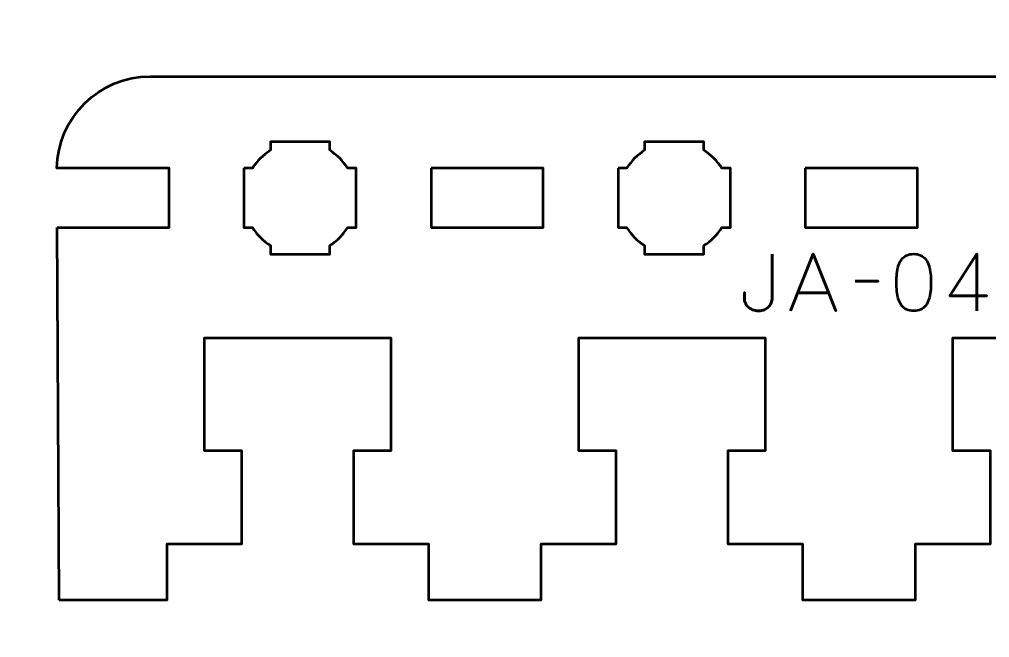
# Model space of a CAD drawing. Header units: centimetres. Extents: x -21 to 0, y -29.7 to 0.
# Drawn here: x -10.5 to -5.31, y -16.4 to -13.1 of the extents above; entities that cross this region are included whole.
import ezdxf

# ---------------------------------------------------------------- set-up
doc = ezdxf.new("R2010")
doc.units = ezdxf.units.CM
doc.header["$MEASUREMENT"] = 0
doc.layers.add('Layer 1', color=7, linetype='Continuous')

msp = doc.modelspace()

# ---------------------------------------------------------------- linework, layer by layer
at = {"layer": 'Layer 1', "color": 1, "lineweight": 53}
msp.add_open_spline([(-21.00003, -29.19995), (-21.00003, -29.19995), (-21.00003, -3.49992), (-21.00003, -3.49992), (-21.00003, -3.49992), (-21.00003, -3.41709), (-20.93286, -3.34992), (-20.85003, -3.34992), (-20.85003, -3.34992), (-20.7672, -3.34992), (-20.70003, -3.28275), (-20.70003, -3.19992), (-20.70003, -3.19992), (-20.70003, -3.11709), (-20.7672, -3.04992), (-20.85003, -3.04992), (-20.85003, -3.04992), (-20.93286, -3.04992), (-21.00003, -2.98275), (-21.00003, -2.89992), (-21.00003, -2.89992), (-21.00003, -2.81709), (-20.93286, -2.74992), (-20.85003, -2.74992), (-20.85003, -2.74992), (-20.7672, -2.74992), (-20.70003, -2.68275), (-20.70003, -2.59992), (-20.70003, -2.59992), (-20.70003, -2.51709), (-20.7672, -2.44992), (-20.85003, -2.44992), (-20.85003, -2.44992), (-20.93286, -2.44992), (-21.00003, -2.38275), (-21.00003, -2.29992), (-21.00003, -2.29992), (-21.00003, -2.21709), (-20.93286, -2.14992), (-20.85003, -2.14992), (-20.85003, -2.14992), (-20.7672, -2.14992), (-20.70003, -2.08275), (-20.70003, -1.99992), (-20.70003, -1.99992), (-20.70003, -1.91709), (-20.7672, -1.84992), (-20.85003, -1.84992), (-20.85003, -1.84992), (-20.93286, -1.84992), (-21.00003, -1.78275), (-21.00003, -1.69992), (-21.00003, -1.69992), (-21.00003, -1.61709), (-20.93286, -1.54992), (-20.85003, -1.54992), (-20.85003, -1.54992), (-20.7672, -1.54992), (-20.70003, -1.48275), (-20.70003, -1.39992), (-20.70003, -1.39992), (-20.70003, -1.31709), (-20.7672, -1.24992), (-20.85003, -1.24992), (-20.85003, -1.24992), (-20.93286, -1.24992), (-21.00003, -1.18275), (-21.00003, -1.09992), (-21.00003, -1.09992), (-21.00003, -1.09992), (-21.00003, -0.49992), (-21.00003, -0.49992), (-21.00003, -0.49992), (-21.00003, -0.22295), (-20.77694, 0.00004), (-20.49994, 0.00004), (-20.49994, 0.00004), (-20.49994, 0.00004), (-0.50008, 0.00004), (-0.50008, 0.00004), (-0.50008, 0.00004), (-0.22294, 0.00004), (0.00002, -0.22295), (0.00002, -0.49992), (0.00002, -0.49992), (0.00002, -0.49992), (0.00002, -29.19995), (0.00002, -29.19995), (0.00002, -29.19995), (0.00002, -29.47695), (-0.22294, -29.70004), (-0.50008, -29.70004), (-0.50008, -29.70004), (-0.50008, -29.70004), (-20.49994, -29.70004), (-20.49994, -29.70004), (-20.49994, -29.70004), (-20.77694, -29.70004), (-21.00003, -29.47695), (-21.00003, -29.19995)], degree=3, knots=[0, 0, 0, 0, 0.04, 0.04, 0.04, 0.04, 0.08, 0.08, 0.08, 0.08, 0.12, 0.12, 0.12, 0.12, 0.16, 0.16, 0.16, 0.16, 0.2, 0.2, 0.2, 0.2, 0.24, 0.24, 0.24, 0.24, 0.28, 0.28, 0.28, 0.28, 0.32, 0.32, 0.32, 0.32, 0.36, 0.36, 0.36, 0.36, 0.4, 0.4, 0.4, 0.4, 0.44, 0.44, 0.44, 0.44, 0.48, 0.48, 0.48, 0.48, 0.52, 0.52, 0.52, 0.52, 0.56, 0.56, 0.56, 0.56, 0.6, 0.6, 0.6, 0.6, 0.64, 0.64, 0.64, 0.64, 0.68, 0.68, 0.68, 0.68, 0.72, 0.72, 0.72, 0.72, 0.76, 0.76, 0.76, 0.76, 0.8, 0.8, 0.8, 0.8, 0.84, 0.84, 0.84, 0.84, 0.88, 0.88, 0.88, 0.88, 0.92, 0.92, 0.92, 0.92, 0.96, 0.96, 0.96, 0.96, 1, 1, 1, 1], dxfattribs=at)
at = {"layer": 'Layer 1', "lineweight": 53}
for points, knots in [([(-10.29808, -14.20875), (-10.29808, -14.20875), (-9.70001, -14.20875), (-9.70001, -14.20875), (-9.70001, -14.20875), (-9.70001, -14.20875), (-9.70001, -13.89125), (-9.70001, -13.89125), (-9.70001, -13.89125), (-9.70001, -13.89125), (-10.2999, -13.89125), (-10.2999, -13.89125), (-10.2999, -13.89125), (-10.29523, -13.6192), (-10.07317, -13.4), (-9.80001, -13.4)], [0, 0, 0, 0, 0.25, 0.25, 0.25, 0.25, 0.5, 0.5, 0.5, 0.5, 0.75, 0.75, 0.75, 0.75, 1, 1, 1, 1]), ([(-9.30001, -13.89125), (-9.30001, -13.89125), (-9.25457, -13.89125), (-9.25457, -13.89125), (-9.25457, -13.89125), (-9.23034, -13.85249), (-9.19751, -13.81967), (-9.15876, -13.79544), (-9.15876, -13.79544), (-9.15876, -13.79544), (-9.15876, -13.75), (-9.15876, -13.75), (-9.15876, -13.75), (-9.15876, -13.75), (-9.00001, -13.75), (-9.00001, -13.75), (-9.00001, -13.75), (-9.00001, -13.75), (-8.84126, -13.75), (-8.84126, -13.75), (-8.84126, -13.75), (-8.84126, -13.75), (-8.84126, -13.79544), (-8.84126, -13.79544), (-8.84126, -13.79544), (-8.80251, -13.81967), (-8.76968, -13.85249), (-8.74545, -13.89125), (-8.74545, -13.89125), (-8.74545, -13.89125), (-8.70001, -13.89125), (-8.70001, -13.89125), (-8.70001, -13.89125), (-8.70001, -13.89125), (-8.70001, -14.05), (-8.70001, -14.05), (-8.70001, -14.05), (-8.70001, -14.05), (-8.70001, -14.20875), (-8.70001, -14.20875), (-8.70001, -14.20875), (-8.70001, -14.20875), (-8.74545, -14.20875), (-8.74545, -14.20875), (-8.74545, -14.20875), (-8.76968, -14.24751), (-8.80251, -14.28033), (-8.84126, -14.30456), (-8.84126, -14.30456), (-8.84126, -14.30456), (-8.84126, -14.35), (-8.84126, -14.35), (-8.84126, -14.35), (-8.84126, -14.35), (-9.00001, -14.35), (-9.00001, -14.35), (-9.00001, -14.35), (-9.00001, -14.35), (-9.15876, -14.35), (-9.15876, -14.35), (-9.15876, -14.35), (-9.15876, -14.35), (-9.15876, -14.30456), (-9.15876, -14.30456), (-9.15876, -14.30456), (-9.19751, -14.28033), (-9.23034, -14.24751), (-9.25457, -14.20875), (-9.25457, -14.20875), (-9.25457, -14.20875), (-9.30001, -14.20875), (-9.30001, -14.20875), (-9.30001, -14.20875), (-9.30001, -14.20875), (-9.30001, -14.05), (-9.30001, -14.05), (-9.30001, -14.05), (-9.30001, -14.05), (-9.30001, -13.89125), (-9.30001, -13.89125)], [0, 0, 0, 0, 0.05, 0.05, 0.05, 0.05, 0.1, 0.1, 0.1, 0.1, 0.15, 0.15, 0.15, 0.15, 0.2, 0.2, 0.2, 0.2, 0.25, 0.25, 0.25, 0.25, 0.3, 0.3, 0.3, 0.3, 0.35, 0.35, 0.35, 0.35, 0.4, 0.4, 0.4, 0.4, 0.45, 0.45, 0.45, 0.45, 0.5, 0.5, 0.5, 0.5, 0.55, 0.55, 0.55, 0.55, 0.6, 0.6, 0.6, 0.6, 0.65, 0.65, 0.65, 0.65, 0.7, 0.7, 0.7, 0.7, 0.75, 0.75, 0.75, 0.75, 0.8, 0.8, 0.8, 0.8, 0.85, 0.85, 0.85, 0.85, 0.9, 0.9, 0.9, 0.9, 0.95, 0.95, 0.95, 0.95, 1, 1, 1, 1]), ([(-7.30001, -13.89125), (-7.30001, -13.89125), (-7.25457, -13.89125), (-7.25457, -13.89125), (-7.25457, -13.89125), (-7.23034, -13.85249), (-7.19751, -13.81967), (-7.15876, -13.79544), (-7.15876, -13.79544), (-7.15876, -13.79544), (-7.15876, -13.75), (-7.15876, -13.75), (-7.15876, -13.75), (-7.15876, -13.75), (-7.00001, -13.75), (-7.00001, -13.75), (-7.00001, -13.75), (-7.00001, -13.75), (-6.84126, -13.75), (-6.84126, -13.75), (-6.84126, -13.75), (-6.84126, -13.75), (-6.84126, -13.79544), (-6.84126, -13.79544), (-6.84126, -13.79544), (-6.80251, -13.81967), (-6.76968, -13.85249), (-6.74545, -13.89125), (-6.74545, -13.89125), (-6.74545, -13.89125), (-6.70001, -13.89125), (-6.70001, -13.89125), (-6.70001, -13.89125), (-6.70001, -13.89125), (-6.70001, -14.05), (-6.70001, -14.05), (-6.70001, -14.05), (-6.70001, -14.05), (-6.70001, -14.20875), (-6.70001, -14.20875), (-6.70001, -14.20875), (-6.70001, -14.20875), (-6.74545, -14.20875), (-6.74545, -14.20875), (-6.74545, -14.20875), (-6.76968, -14.24751), (-6.80251, -14.28033), (-6.84126, -14.30456), (-6.84126, -14.30456), (-6.84126, -14.30456), (-6.84126, -14.35), (-6.84126, -14.35), (-6.84126, -14.35), (-6.84126, -14.35), (-7.00001, -14.35), (-7.00001, -14.35), (-7.00001, -14.35), (-7.00001, -14.35), (-7.15876, -14.35), (-7.15876, -14.35), (-7.15876, -14.35), (-7.15876, -14.35), (-7.15876, -14.30456), (-7.15876, -14.30456), (-7.15876, -14.30456), (-7.19751, -14.28033), (-7.23034, -14.24751), (-7.25457, -14.20875), (-7.25457, -14.20875), (-7.25457, -14.20875), (-7.30001, -14.20875), (-7.30001, -14.20875), (-7.30001, -14.20875), (-7.30001, -14.20875), (-7.30001, -14.05), (-7.30001, -14.05), (-7.30001, -14.05), (-7.30001, -14.05), (-7.30001, -13.89125), (-7.30001, -13.89125)], [0, 0, 0, 0, 0.05, 0.05, 0.05, 0.05, 0.1, 0.1, 0.1, 0.1, 0.15, 0.15, 0.15, 0.15, 0.2, 0.2, 0.2, 0.2, 0.25, 0.25, 0.25, 0.25, 0.3, 0.3, 0.3, 0.3, 0.35, 0.35, 0.35, 0.35, 0.4, 0.4, 0.4, 0.4, 0.45, 0.45, 0.45, 0.45, 0.5, 0.5, 0.5, 0.5, 0.55, 0.55, 0.55, 0.55, 0.6, 0.6, 0.6, 0.6, 0.65, 0.65, 0.65, 0.65, 0.7, 0.7, 0.7, 0.7, 0.75, 0.75, 0.75, 0.75, 0.8, 0.8, 0.8, 0.8, 0.85, 0.85, 0.85, 0.85, 0.9, 0.9, 0.9, 0.9, 0.95, 0.95, 0.95, 0.95, 1, 1, 1, 1]), ([(-8.30001, -13.89125), (-8.30001, -13.89125), (-7.70001, -13.89125), (-7.70001, -13.89125), (-7.70001, -13.89125), (-7.70001, -13.89125), (-7.70001, -14.20875), (-7.70001, -14.20875), (-7.70001, -14.20875), (-7.70001, -14.20875), (-8.30001, -14.20875), (-8.30001, -14.20875), (-8.30001, -14.20875), (-8.30001, -14.20875), (-8.30001, -13.89125), (-8.30001, -13.89125)], [0, 0, 0, 0, 0.25, 0.25, 0.25, 0.25, 0.5, 0.5, 0.5, 0.5, 0.75, 0.75, 0.75, 0.75, 1, 1, 1, 1]), ([(-6.30001, -13.89125), (-6.30001, -13.89125), (-5.70002, -13.89125), (-5.70002, -13.89125), (-5.70002, -13.89125), (-5.70002, -13.89125), (-5.70002, -14.20875), (-5.70002, -14.20875), (-5.70002, -14.20875), (-5.70002, -14.20875), (-6.30001, -14.20875), (-6.30001, -14.20875), (-6.30001, -14.20875), (-6.30001, -14.20875), (-6.30001, -13.89125), (-6.30001, -13.89125)], [0, 0, 0, 0, 0.25, 0.25, 0.25, 0.25, 0.5, 0.5, 0.5, 0.5, 0.75, 0.75, 0.75, 0.75, 1, 1, 1, 1]), ([(-1.70002, -16.2), (-1.70002, -16.2), (-2.31252, -16.2), (-2.31252, -16.2), (-2.31252, -16.2), (-2.31252, -16.2), (-2.31252, -15.9), (-2.31252, -15.9), (-2.31252, -15.9), (-3.23021, -15.90001), (-1.9031, -15.89999), (-2.71252, -15.90001), (-2.71252, -15.90001), (-2.71252, -15.90001), (-2.71252, -15.4), (-2.71252, -15.4), (-2.71252, -15.4), (-2.71252, -15.4), (-2.51252, -15.39999), (-2.51252, -15.39999), (-2.51252, -15.39999), (-2.51252, -15.39999), (-2.51252, -14.8), (-2.51252, -14.8), (-2.51252, -14.8), (-2.89585, -14.8), (-3.12919, -14.8), (-3.51252, -14.8), (-3.51252, -14.8), (-3.51252, -14.8), (-3.51252, -15.39999), (-3.51252, -15.39999), (-3.51252, -15.39999), (-3.51252, -15.39999), (-3.31252, -15.4), (-3.31252, -15.4), (-3.31252, -15.4), (-3.31252, -15.4), (-3.31252, -15.9), (-3.31252, -15.9), (-3.31252, -15.9), (-3.31252, -15.9), (-3.71252, -15.9), (-3.71252, -15.9), (-3.71252, -15.9), (-3.71252, -15.9), (-3.71252, -16.2), (-3.71252, -16.2), (-3.71252, -16.2), (-3.71252, -16.2), (-4.31252, -16.2), (-4.31252, -16.2), (-4.31252, -16.2), (-4.31252, -16.2), (-4.31252, -15.9), (-4.31252, -15.9), (-4.31252, -15.9), (-4.31252, -15.9), (-4.71252, -15.9), (-4.71252, -15.9), (-4.71252, -15.9), (-4.71252, -15.9), (-4.71252, -15.4), (-4.71252, -15.4), (-4.71252, -15.4), (-4.71252, -15.4), (-4.51252, -15.39999), (-4.51252, -15.39999), (-4.51252, -15.39999), (-4.51252, -15.39999), (-4.51252, -14.8), (-4.51252, -14.8), (-4.51252, -14.8), (-4.89585, -14.8), (-5.12919, -14.8), (-5.51252, -14.8), (-5.51252, -14.8), (-5.51252, -14.8), (-5.51252, -15.39999), (-5.51252, -15.39999), (-5.51252, -15.39999), (-5.51252, -15.39999), (-5.31252, -15.4), (-5.31252, -15.4), (-5.31252, -15.4), (-5.31252, -15.4), (-5.31252, -15.90001), (-5.31252, -15.90001), (-5.31252, -15.90001), (-5.31252, -15.90001), (-5.71252, -15.9), (-5.71252, -15.9), (-5.71252, -15.9), (-5.71252, -15.9), (-5.71252, -16.2), (-5.71252, -16.2), (-5.71252, -16.2), (-5.71252, -16.2), (-6.31251, -16.2), (-6.31251, -16.2), (-6.31251, -16.2), (-6.31251, -16.2), (-6.31251, -15.9), (-6.31251, -15.9), (-6.31251, -15.9), (-6.31251, -15.9), (-6.71251, -15.9), (-6.71251, -15.9), (-6.71251, -15.9), (-6.71251, -15.9), (-6.71251, -15.4), (-6.71251, -15.4), (-6.71251, -15.4), (-6.71251, -15.4), (-6.51251, -15.39999), (-6.51251, -15.39999), (-6.51251, -15.39999), (-6.51251, -15.39999), (-6.51251, -14.8), (-6.51251, -14.8), (-6.51251, -14.8), (-6.89584, -14.8), (-7.12918, -14.8), (-7.51251, -14.8), (-7.51251, -14.8), (-7.51251, -14.8), (-7.51251, -15.39999), (-7.51251, -15.39999), (-7.51251, -15.39999), (-7.51251, -15.39999), (-7.31251, -15.4), (-7.31251, -15.4), (-7.31251, -15.4), (-7.31251, -15.4), (-7.31251, -15.90001), (-7.31251, -15.90001), (-7.31251, -15.90001), (-7.31251, -15.90001), (-7.71251, -15.9), (-7.71251, -15.9), (-7.71251, -15.9), (-7.71251, -15.9), (-7.71251, -16.2), (-7.71251, -16.2), (-7.71251, -16.2), (-7.71251, -16.2), (-8.31251, -16.2), (-8.31251, -16.2), (-8.31251, -16.2), (-8.31251, -16.2), (-8.31251, -15.9), (-8.31251, -15.9), (-8.31251, -15.9), (-8.31251, -15.9), (-8.71251, -15.9), (-8.71251, -15.9), (-8.71251, -15.9), (-8.71251, -15.9), (-8.71251, -15.4), (-8.71251, -15.4), (-8.71251, -15.4), (-8.71251, -15.4), (-8.51251, -15.39999), (-8.51251, -15.39999), (-8.51251, -15.39999), (-8.51251, -15.39999), (-8.51251, -14.8), (-8.51251, -14.8), (-8.51251, -14.8), (-8.89584, -14.8), (-9.12918, -14.8), (-9.51251, -14.8), (-9.51251, -14.8), (-9.51251, -14.8), (-9.51251, -15.39999), (-9.51251, -15.39999), (-9.51251, -15.39999), (-9.51251, -15.39999), (-9.31251, -15.4), (-9.31251, -15.4), (-9.31251, -15.4), (-9.31251, -15.4), (-9.31251, -15.90001), (-9.31251, -15.90001), (-9.31251, -15.90001), (-9.31251, -15.90001), (-9.71251, -15.9), (-9.71251, -15.9), (-9.71251, -15.9), (-9.71251, -15.9), (-9.71251, -16.2), (-9.71251, -16.2), (-9.71251, -16.2), (-9.71251, -16.2), (-10.28751, -16.2), (-10.28751, -16.2)], [0, 0, 0, 0, 0.0204082, 0.0204082, 0.0204082, 0.0204082, 0.0408163, 0.0408163, 0.0408163, 0.0408163, 0.0612245, 0.0612245, 0.0612245, 0.0612245, 0.0816327, 0.0816327, 0.0816327, 0.0816327, 0.1020408, 0.1020408, 0.1020408, 0.1020408, 0.122449, 0.122449, 0.122449, 0.122449, 0.1428571, 0.1428571, 0.1428571, 0.1428571, 0.1632653, 0.1632653, 0.1632653, 0.1632653, 0.1836735, 0.1836735, 0.1836735, 0.1836735, 0.2040816, 0.2040816, 0.2040816, 0.2040816, 0.2244898, 0.2244898, 0.2244898, 0.2244898, 0.244898, 0.244898, 0.244898, 0.244898, 0.2653061, 0.2653061, 0.2653061, 0.2653061, 0.2857143, 0.2857143, 0.2857143, 0.2857143, 0.3061224, 0.3061224, 0.3061224, 0.3061224, 0.3265306, 0.3265306, 0.3265306, 0.3265306, 0.3469388, 0.3469388, 0.3469388, 0.3469388, 0.3673469, 0.3673469, 0.3673469, 0.3673469, 0.3877551, 0.3877551, 0.3877551, 0.3877551, 0.4081633, 0.4081633, 0.4081633, 0.4081633, 0.4285714, 0.4285714, 0.4285714, 0.4285714, 0.4489796, 0.4489796, 0.4489796, 0.4489796, 0.4693878, 0.4693878, 0.4693878, 0.4693878, 0.4897959, 0.4897959, 0.4897959, 0.4897959, 0.5102041, 0.5102041, 0.5102041, 0.5102041, 0.5306122, 0.5306122, 0.5306122, 0.5306122, 0.5510204, 0.5510204, 0.5510204, 0.5510204, 0.5714286, 0.5714286, 0.5714286, 0.5714286, 0.5918367, 0.5918367, 0.5918367, 0.5918367, 0.6122449, 0.6122449, 0.6122449, 0.6122449, 0.6326531, 0.6326531, 0.6326531, 0.6326531, 0.6530612, 0.6530612, 0.6530612, 0.6530612, 0.6734694, 0.6734694, 0.6734694, 0.6734694, 0.6938776, 0.6938776, 0.6938776, 0.6938776, 0.7142857, 0.7142857, 0.7142857, 0.7142857, 0.7346939, 0.7346939, 0.7346939, 0.7346939, 0.755102, 0.755102, 0.755102, 0.755102, 0.7755102, 0.7755102, 0.7755102, 0.7755102, 0.7959184, 0.7959184, 0.7959184, 0.7959184, 0.8163265, 0.8163265, 0.8163265, 0.8163265, 0.8367347, 0.8367347, 0.8367347, 0.8367347, 0.8571429, 0.8571429, 0.8571429, 0.8571429, 0.877551, 0.877551, 0.877551, 0.877551, 0.8979592, 0.8979592, 0.8979592, 0.8979592, 0.9183673, 0.9183673, 0.9183673, 0.9183673, 0.9387755, 0.9387755, 0.9387755, 0.9387755, 0.9591837, 0.9591837, 0.9591837, 0.9591837, 0.9795918, 0.9795918, 0.9795918, 0.9795918, 1, 1, 1, 1])]:
    msp.add_open_spline(points, degree=3, knots=knots, dxfattribs=at)
at = {"layer": 'Layer 1', "color": 114, "lineweight": 53}
for points in [[(-9.80001, -13.4), (-9.80001, -13.4), (-2.20002, -13.4), (-2.20002, -13.4)], [(-10.28751, -16.2), (-10.28751, -16.2), (-10.29808, -14.20875), (-10.29808, -14.20875)]]:
    msp.add_open_spline(points, degree=3, dxfattribs=at)
at = {"layer": 'Layer 1', "color": 5, "lineweight": 53}
for points, knots in [([(-6.4769, -14.35035), (-6.4769, -14.35035), (-6.47732, -14.58742), (-6.47732, -14.58742), (-6.47732, -14.58742), (-6.47732, -14.59511), (-6.47895, -14.60287), (-6.48205, -14.61056), (-6.48205, -14.61056), (-6.48523, -14.61832), (-6.48988, -14.62538), (-6.49602, -14.63187), (-6.49602, -14.63187), (-6.50223, -14.63829), (-6.50978, -14.64351), (-6.51874, -14.64739), (-6.51874, -14.64739), (-6.52777, -14.65134), (-6.53807, -14.65332), (-6.54971, -14.65346), (-6.54971, -14.65346), (-6.56136, -14.65346), (-6.57187, -14.65155), (-6.58118, -14.64781), (-6.58118, -14.64781), (-6.5905, -14.644), (-6.59847, -14.63892), (-6.60503, -14.6325), (-6.60503, -14.6325), (-6.61166, -14.62608), (-6.61667, -14.61903), (-6.6202, -14.61119), (-6.6202, -14.61119), (-6.62373, -14.60336), (-6.62549, -14.59546), (-6.62549, -14.58742), (-6.62549, -14.58742), (-6.62549, -14.58742), (-6.62549, -14.55609), (-6.62549, -14.55609), (-6.62549, -14.55609), (-6.62549, -14.55609), (-6.62549, -14.58742), (-6.62549, -14.58742), (-6.62549, -14.58742), (-6.62549, -14.59546), (-6.62373, -14.60336), (-6.6202, -14.61119), (-6.6202, -14.61119), (-6.61667, -14.61903), (-6.61166, -14.62608), (-6.60503, -14.6325), (-6.60503, -14.6325), (-6.59847, -14.63892), (-6.5905, -14.644), (-6.58118, -14.64781), (-6.58118, -14.64781), (-6.57187, -14.65155), (-6.56136, -14.65346), (-6.54971, -14.65346), (-6.54971, -14.65346), (-6.53807, -14.65332), (-6.52777, -14.65134), (-6.51874, -14.64739), (-6.51874, -14.64739), (-6.50978, -14.64351), (-6.50223, -14.63829), (-6.49602, -14.63187), (-6.49602, -14.63187), (-6.48988, -14.62538), (-6.48523, -14.61832), (-6.48205, -14.61056), (-6.48205, -14.61056), (-6.47895, -14.60287), (-6.47732, -14.59511), (-6.47732, -14.58742), (-6.47732, -14.58742), (-6.47732, -14.58742), (-6.4769, -14.35035), (-6.4769, -14.35035)], [0, 0, 0, 0, 0.05, 0.05, 0.05, 0.05, 0.1, 0.1, 0.1, 0.1, 0.15, 0.15, 0.15, 0.15, 0.2, 0.2, 0.2, 0.2, 0.25, 0.25, 0.25, 0.25, 0.3, 0.3, 0.3, 0.3, 0.35, 0.35, 0.35, 0.35, 0.4, 0.4, 0.4, 0.4, 0.45, 0.45, 0.45, 0.45, 0.5, 0.5, 0.5, 0.5, 0.55, 0.55, 0.55, 0.55, 0.6, 0.6, 0.6, 0.6, 0.65, 0.65, 0.65, 0.65, 0.7, 0.7, 0.7, 0.7, 0.75, 0.75, 0.75, 0.75, 0.8, 0.8, 0.8, 0.8, 0.85, 0.85, 0.85, 0.85, 0.9, 0.9, 0.9, 0.9, 0.95, 0.95, 0.95, 0.95, 1, 1, 1, 1]), ([(-6.37869, -14.65388), (-6.37869, -14.65388), (-6.25762, -14.34866), (-6.25762, -14.34866), (-6.25762, -14.34866), (-6.25762, -14.34866), (-6.13612, -14.65388), (-6.13612, -14.65388), (-6.13612, -14.65388), (-6.13612, -14.65388), (-6.25762, -14.34866), (-6.25762, -14.34866), (-6.25762, -14.34866), (-6.25762, -14.34866), (-6.37869, -14.65388), (-6.37869, -14.65388)], [0, 0, 0, 0, 0.25, 0.25, 0.25, 0.25, 0.5, 0.5, 0.5, 0.5, 0.75, 0.75, 0.75, 0.75, 1, 1, 1, 1]), ([(-5.72041, -14.65388), (-5.7056, -14.65381), (-5.69283, -14.6512), (-5.68217, -14.64612), (-5.68217, -14.64612), (-5.67159, -14.64104), (-5.66277, -14.63377), (-5.65572, -14.62453), (-5.65572, -14.62453), (-5.64873, -14.61522), (-5.64323, -14.60421), (-5.63914, -14.59151), (-5.63914, -14.59151), (-5.63511, -14.57881), (-5.63222, -14.56491), (-5.6306, -14.54967), (-5.6306, -14.54967), (-5.6289, -14.53443), (-5.62806, -14.51841), (-5.62813, -14.50148), (-5.62813, -14.50148), (-5.62806, -14.48462), (-5.6289, -14.4686), (-5.6306, -14.45343), (-5.6306, -14.45343), (-5.63222, -14.43826), (-5.63511, -14.42429), (-5.63914, -14.41159), (-5.63914, -14.41159), (-5.64323, -14.39896), (-5.64873, -14.38796), (-5.65572, -14.37857), (-5.65572, -14.37857), (-5.66277, -14.36926), (-5.67159, -14.36199), (-5.68217, -14.35691), (-5.68217, -14.35691), (-5.69283, -14.35176), (-5.7056, -14.34915), (-5.72041, -14.34908), (-5.72041, -14.34908), (-5.73523, -14.34915), (-5.748, -14.35176), (-5.75866, -14.35691), (-5.75866, -14.35691), (-5.76924, -14.36199), (-5.77806, -14.36926), (-5.78511, -14.37857), (-5.78511, -14.37857), (-5.7921, -14.38796), (-5.7976, -14.39896), (-5.80169, -14.41159), (-5.80169, -14.41159), (-5.80572, -14.42429), (-5.80861, -14.43826), (-5.81023, -14.45343), (-5.81023, -14.45343), (-5.81192, -14.4686), (-5.81277, -14.48462), (-5.8127, -14.50148), (-5.8127, -14.50148), (-5.81277, -14.51841), (-5.81192, -14.53443), (-5.81023, -14.54967), (-5.81023, -14.54967), (-5.80861, -14.56491), (-5.80572, -14.57881), (-5.80169, -14.59151), (-5.80169, -14.59151), (-5.7976, -14.60421), (-5.7921, -14.61522), (-5.78511, -14.62453), (-5.78511, -14.62453), (-5.77806, -14.63377), (-5.76924, -14.64104), (-5.75866, -14.64612), (-5.75866, -14.64612), (-5.748, -14.6512), (-5.73523, -14.65381), (-5.72041, -14.65388)], [0, 0, 0, 0, 0.05, 0.05, 0.05, 0.05, 0.1, 0.1, 0.1, 0.1, 0.15, 0.15, 0.15, 0.15, 0.2, 0.2, 0.2, 0.2, 0.25, 0.25, 0.25, 0.25, 0.3, 0.3, 0.3, 0.3, 0.35, 0.35, 0.35, 0.35, 0.4, 0.4, 0.4, 0.4, 0.45, 0.45, 0.45, 0.45, 0.5, 0.5, 0.5, 0.5, 0.55, 0.55, 0.55, 0.55, 0.6, 0.6, 0.6, 0.6, 0.65, 0.65, 0.65, 0.65, 0.7, 0.7, 0.7, 0.7, 0.75, 0.75, 0.75, 0.75, 0.8, 0.8, 0.8, 0.8, 0.85, 0.85, 0.85, 0.85, 0.9, 0.9, 0.9, 0.9, 0.95, 0.95, 0.95, 0.95, 1, 1, 1, 1]), ([(-5.72041, -14.65388), (-5.7056, -14.65381), (-5.69283, -14.6512), (-5.68217, -14.64612), (-5.68217, -14.64612), (-5.67159, -14.64104), (-5.66277, -14.63377), (-5.65572, -14.62453), (-5.65572, -14.62453), (-5.64873, -14.61522), (-5.64323, -14.60421), (-5.63914, -14.59151), (-5.63914, -14.59151), (-5.63511, -14.57881), (-5.63222, -14.56491), (-5.6306, -14.54967), (-5.6306, -14.54967), (-5.6289, -14.53443), (-5.62806, -14.51841), (-5.62813, -14.50148), (-5.62813, -14.50148), (-5.62806, -14.48462), (-5.6289, -14.4686), (-5.6306, -14.45343), (-5.6306, -14.45343), (-5.63222, -14.43826), (-5.63511, -14.42429), (-5.63914, -14.41159), (-5.63914, -14.41159), (-5.64323, -14.39896), (-5.64873, -14.38796), (-5.65572, -14.37857), (-5.65572, -14.37857), (-5.66277, -14.36926), (-5.67159, -14.36199), (-5.68217, -14.35691), (-5.68217, -14.35691), (-5.69283, -14.35176), (-5.7056, -14.34915), (-5.72041, -14.34908), (-5.72041, -14.34908), (-5.73523, -14.34915), (-5.748, -14.35176), (-5.75866, -14.35691), (-5.75866, -14.35691), (-5.76924, -14.36199), (-5.77806, -14.36926), (-5.78511, -14.37857), (-5.78511, -14.37857), (-5.7921, -14.38796), (-5.7976, -14.39896), (-5.80169, -14.41159), (-5.80169, -14.41159), (-5.80572, -14.42429), (-5.80861, -14.43826), (-5.81023, -14.45343), (-5.81023, -14.45343), (-5.81192, -14.4686), (-5.81277, -14.48462), (-5.8127, -14.50148), (-5.8127, -14.50148), (-5.81277, -14.51841), (-5.81192, -14.53443), (-5.81023, -14.54967), (-5.81023, -14.54967), (-5.80861, -14.56491), (-5.80572, -14.57881), (-5.80169, -14.59151), (-5.80169, -14.59151), (-5.7976, -14.60421), (-5.7921, -14.61522), (-5.78511, -14.62453), (-5.78511, -14.62453), (-5.77806, -14.63377), (-5.76924, -14.64104), (-5.75866, -14.64612), (-5.75866, -14.64612), (-5.748, -14.6512), (-5.73523, -14.65381), (-5.72041, -14.65388)], [0, 0, 0, 0, 0.05, 0.05, 0.05, 0.05, 0.1, 0.1, 0.1, 0.1, 0.15, 0.15, 0.15, 0.15, 0.2, 0.2, 0.2, 0.2, 0.25, 0.25, 0.25, 0.25, 0.3, 0.3, 0.3, 0.3, 0.35, 0.35, 0.35, 0.35, 0.4, 0.4, 0.4, 0.4, 0.45, 0.45, 0.45, 0.45, 0.5, 0.5, 0.5, 0.5, 0.55, 0.55, 0.55, 0.55, 0.6, 0.6, 0.6, 0.6, 0.65, 0.65, 0.65, 0.65, 0.7, 0.7, 0.7, 0.7, 0.75, 0.75, 0.75, 0.75, 0.8, 0.8, 0.8, 0.8, 0.85, 0.85, 0.85, 0.85, 0.9, 0.9, 0.9, 0.9, 0.95, 0.95, 0.95, 0.95, 1, 1, 1, 1]), ([(-5.38387, -14.65388), (-5.38387, -14.65388), (-5.38387, -14.34866), (-5.38387, -14.34866), (-5.38387, -14.34866), (-5.38387, -14.34866), (-5.5278, -14.5726), (-5.5278, -14.5726), (-5.5278, -14.5726), (-5.5278, -14.5726), (-5.32968, -14.5726), (-5.32968, -14.5726), (-5.32968, -14.5726), (-5.32968, -14.5726), (-5.5278, -14.5726), (-5.5278, -14.5726), (-5.5278, -14.5726), (-5.5278, -14.5726), (-5.38387, -14.34866), (-5.38387, -14.34866), (-5.38387, -14.34866), (-5.38387, -14.34866), (-5.38387, -14.65388), (-5.38387, -14.65388)], [0, 0, 0, 0, 0.1666667, 0.1666667, 0.1666667, 0.1666667, 0.3333333, 0.3333333, 0.3333333, 0.3333333, 0.5, 0.5, 0.5, 0.5, 0.6666667, 0.6666667, 0.6666667, 0.6666667, 0.8333333, 0.8333333, 0.8333333, 0.8333333, 1, 1, 1, 1]), ([(-6.03283, -14.49428), (-6.03283, -14.49428), (-5.90964, -14.49428), (-5.90964, -14.49428), (-5.90964, -14.49428), (-5.90964, -14.49428), (-6.03283, -14.49428), (-6.03283, -14.49428)], [0, 0, 0, 0, 0.5, 0.5, 0.5, 0.5, 1, 1, 1, 1]), ([(-6.34059, -14.55778), (-6.34059, -14.55778), (-6.17465, -14.55778), (-6.17465, -14.55778), (-6.17465, -14.55778), (-6.17465, -14.55778), (-6.34059, -14.55778), (-6.34059, -14.55778)], [0, 0, 0, 0, 0.5, 0.5, 0.5, 0.5, 1, 1, 1, 1])]:
    msp.add_open_spline(points, degree=3, knots=knots, dxfattribs=at)

doc.saveas('drawing.dxf')
